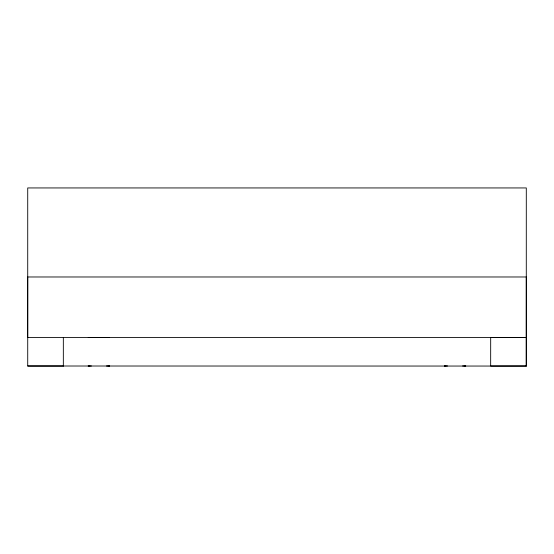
<?xml version="1.0" encoding="UTF-8"?>
<svg xmlns="http://www.w3.org/2000/svg" width="554" height="554" viewBox="0 0 554 554"><rect width="100%" height="100%" fill="white"/><g stroke="black" fill="none" stroke-linecap="round" stroke-linejoin="round"><path stroke-width="0.83" d="M526.279 366.055L526.3 187.944L27.721 187.944L27.721 366.007L526.279 366.055L526.3 276.979L27.721 276.979L27.7 337.49L526.3 337.518L490.685 337.497L490.664 366.028L526.258 366M88.266 337.573L109.63 337.573M89.665 365.986L88.238 365.986L91.368 365.986M108.175 365.986L109.602 365.986L106.472 365.986M447.5 365.959L444.37 365.959L445.797 365.952M462.604 365.952L465.734 365.952L464.307 365.959M27.721 366.007L63.315 366.007M63.336 337.518L63.336 366.007"/></g></svg>
